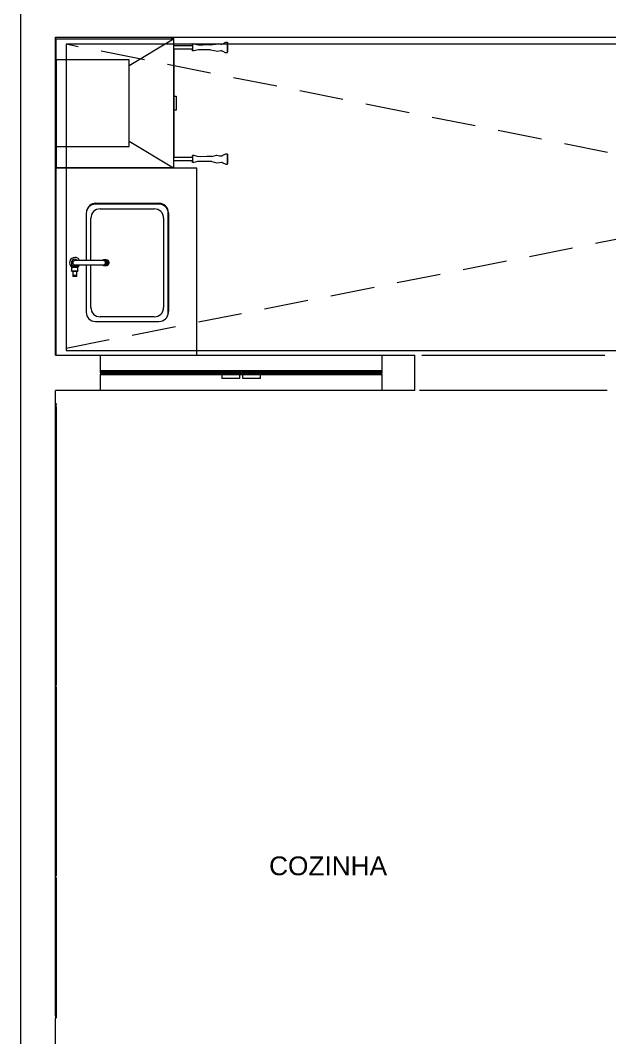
# Model space of a CAD drawing. Header units: millimetres. Extents: x 586.5 to 618.3, y 239.1 to 272.6.
# Drawn here: x 594.597 to 597.108, y 252.003 to 256.337 of the extents above; entities that cross this region are included whole.
import ezdxf

# ---------------------------------------------------------------- set-up
doc = ezdxf.new("R2010")
doc.units = ezdxf.units.MM
doc.header["$LTSCALE"] = 75
doc.linetypes.add('HIDDEN', pattern=[0.375, 0.25, -0.125])
for name, color, linetype, lineweight in [('A Arquitetura LRZ', 252, 'Continuous', 9), ('A Cumbuca LRZ', 254, 'HIDDEN', 9), ('A Esquadrias LRZ', 252, 'Continuous', 9), ('A Mobiliário LRZ', 253, 'Continuous', 9), ('A Projeção LRZ', 253, 'HIDDEN', 9)]:
    doc.layers.add(name, color=color, linetype=linetype, lineweight=lineweight)
doc.styles.add('R80', font='arial.ttf')

msp = doc.modelspace()

# ---------------------------------------------------------------- linework, layer by layer
at = {"layer": 'A Arquitetura LRZ'}
for p, q in [((594.5965, 262.0594), (594.5965, 250.9114)), ((594.7465, 254.9104), (594.7465, 256.2654)), ((594.7465, 256.2654), (601.3475, 256.2654)), ((594.7465, 254.9104), (596.2775, 254.9104)), ((594.9375, 254.8434), (594.9375, 254.9104)), ((596.1375, 254.9104), (596.1375, 254.8434)), ((596.2775, 254.7604), (596.2775, 254.9104)), ((594.9375, 254.8354), (594.9375, 254.8394)), ((596.1375, 254.8394), (596.1375, 254.8354)), ((594.9375, 254.7604), (594.9375, 254.8274)), ((596.1375, 254.8274), (596.1375, 254.7604)), ((594.7465, 252.0956), (594.7465, 254.7604)), ((596.2775, 254.7604), (594.7465, 254.7604)), ((594.7465, 251.0604), (594.7465, 252.0856))]:
    msp.add_line(p, q, dxfattribs=at)
at = {"layer": 'A Esquadrias LRZ'}
for p, q in [((595.3479, 255.7079), (594.7479, 255.7079)), ((594.7479, 255.7079), (594.7479, 254.9104)), ((595.3479, 254.9104), (595.3479, 255.7079)), ((594.9179, 255.5579), (595.1879, 255.5579)), ((595.2279, 255.5179), (595.2279, 255.0979)), ((596.3075, 254.9104), (597.0875, 254.9104)), ((594.9375, 254.8414), (594.9375, 254.8434)), ((596.1375, 254.8434), (594.9375, 254.8434)), ((594.9375, 254.8414), (594.9375, 254.8394)), ((594.9375, 254.8414), (596.1375, 254.8414)), ((594.9375, 254.8394), (594.9525, 254.8394)), ((594.9525, 254.8394), (594.9525, 254.8414)), ((595.2325, 254.8394), (594.9525, 254.8394)), ((595.5325, 254.8394), (595.2325, 254.8394)), ((595.2325, 254.8394), (595.2325, 254.8354)), ((595.4545, 254.8414), (595.4545, 254.8394)), ((595.5305, 254.8414), (595.5305, 254.8404)), ((595.5445, 254.8404), (595.5305, 254.8404)), ((595.5305, 254.8404), (595.5305, 254.8394)), ((595.5305, 254.8394), (595.5325, 254.8394)), ((595.5325, 254.8354), (595.5325, 254.8394)), ((595.5325, 254.8394), (595.5325, 254.8354)), ((595.5425, 254.8354), (595.5425, 254.8394)), ((595.5425, 254.8394), (595.5445, 254.8394)), ((595.8425, 254.8394), (595.5425, 254.8394)), ((595.5425, 254.8394), (595.5425, 254.8354)), ((595.5445, 254.8414), (595.5445, 254.8404)), ((595.5445, 254.8394), (595.5445, 254.8404)), ((595.6205, 254.8394), (595.6205, 254.8414)), ((595.8425, 254.8354), (595.8425, 254.8394)), ((596.1225, 254.8394), (595.8425, 254.8394)), ((596.1225, 254.8414), (596.1225, 254.8394)), ((596.1225, 254.8394), (596.1375, 254.8394)), ((596.1375, 254.8434), (596.1375, 254.8414)), ((596.1375, 254.8394), (596.1375, 254.8414)), ((595.2875, 254.8354), (594.9375, 254.8354)), ((594.9375, 254.8354), (594.9375, 254.8314)), ((594.9375, 254.8314), (595.2875, 254.8314)), ((594.9525, 254.8314), (594.9375, 254.8314)), ((594.9375, 254.8314), (594.9375, 254.8294)), ((594.9375, 254.8274), (594.9375, 254.8294)), ((594.9375, 254.8294), (596.1375, 254.8294)), ((596.1375, 254.8274), (594.9375, 254.8274)), ((594.9525, 254.8294), (594.9525, 254.8314)), ((595.2325, 254.8354), (595.5325, 254.8354)), ((595.2875, 254.8314), (595.2875, 254.8354)), ((595.2875, 254.8314), (595.4545, 254.8314)), ((595.4545, 254.8314), (595.4545, 254.8294)), ((595.4545, 254.8314), (595.4595, 254.8314)), ((595.4545, 254.8274), (595.4545, 254.8114)), ((595.4595, 254.8114), (595.4545, 254.8114)), ((595.4595, 254.8314), (595.468, 254.8314)), ((595.468, 254.8114), (595.4595, 254.8114)), ((595.468, 254.8314), (595.5305, 254.8314)), ((595.5305, 254.8114), (595.468, 254.8114)), ((595.5325, 254.8354), (595.5305, 254.8354)), ((595.5305, 254.8354), (595.5305, 254.8344)), ((595.5305, 254.8344), (595.5445, 254.8344)), ((595.5305, 254.8314), (595.5445, 254.8314)), ((595.5305, 254.8314), (595.5305, 254.8294)), ((595.5305, 254.8274), (595.5305, 254.8114)), ((595.5445, 254.8354), (595.5425, 254.8354)), ((595.5425, 254.8354), (595.8425, 254.8354)), ((595.5445, 254.8344), (595.5445, 254.8354)), ((595.5445, 254.8314), (595.6071, 254.8314)), ((595.5445, 254.8294), (595.5445, 254.8314)), ((595.5445, 254.8114), (595.5445, 254.8274)), ((595.6071, 254.8114), (595.5445, 254.8114)), ((595.6071, 254.8314), (595.6156, 254.8314)), ((595.6156, 254.8114), (595.6071, 254.8114)), ((595.6156, 254.8314), (595.6205, 254.8314)), ((595.6205, 254.8114), (595.6156, 254.8114)), ((595.6205, 254.8314), (595.7875, 254.8314)), ((595.6205, 254.8294), (595.6205, 254.8314)), ((595.6205, 254.8114), (595.6205, 254.8274)), ((596.1375, 254.8354), (595.7875, 254.8354)), ((595.7875, 254.8354), (595.7875, 254.8314)), ((595.7875, 254.8314), (596.1375, 254.8314)), ((596.1375, 254.8314), (596.1225, 254.8314)), ((596.1225, 254.8314), (596.1225, 254.8294)), ((596.1375, 254.8314), (596.1375, 254.8354)), ((596.1375, 254.8294), (596.1375, 254.8314)), ((596.1375, 254.8294), (596.1375, 254.8274)), ((597.0975, 254.7604), (596.2975, 254.7604))]:
    msp.add_line(p, q, dxfattribs=at)
for centre, start, end in [((594.9179, 255.5179), 90, 168.389), ((595.1879, 255.5179), 0, 90), ((595.1879, 255.0979), 342.9117, 0)]:
    msp.add_arc(centre, 0.04, start, end, dxfattribs=at)
at = {"layer": 'A Mobiliário LRZ'}
for p, q in [((594.7497, 256.1692), (594.7497, 256.2592)), ((594.7497, 256.2592), (595.2497, 256.2592)), ((595.0597, 256.1452), (595.2497, 256.2592)), ((595.2505, 256.26), (595.2397, 256.26)), ((595.2397, 256.26), (595.2397, 256.2592)), ((595.2497, 256.2592), (595.2497, 255.7092)), ((595.2505, 256.2192), (595.2505, 256.26)), ((595.3297, 256.2284), (595.2505, 256.2284)), ((595.3298, 256.2353), (595.3297, 256.2349)), ((595.3297, 256.2311), (595.3297, 256.2349)), ((595.3297, 256.2349), (595.3297, 256.2311)), ((595.3297, 256.2284), (595.3297, 256.2311)), ((595.3297, 256.2311), (595.3297, 256.2219)), ((595.3299, 256.2357), (595.3298, 256.2353)), ((595.33, 256.2359), (595.3299, 256.2357)), ((595.3302, 256.2361), (595.33, 256.2359)), ((595.3304, 256.2363), (595.3302, 256.2361)), ((595.3308, 256.2365), (595.3304, 256.2363)), ((595.3313, 256.2367), (595.3308, 256.2365)), ((595.3321, 256.2368), (595.3313, 256.2367)), ((595.3324, 256.2368), (595.3321, 256.2368)), ((595.3355, 256.2365), (595.3324, 256.2368)), ((595.3555, 256.2323), (595.3355, 256.2365)), ((595.3744, 256.2323), (595.3555, 256.2323)), ((595.4062, 256.2328), (595.3744, 256.2323)), ((595.4062, 256.2328), (595.4378, 256.2373)), ((595.4378, 256.2373), (595.4504, 256.2353)), ((595.4504, 256.2353), (595.4534, 256.2354)), ((595.4534, 256.2354), (595.4554, 256.2359)), ((595.4554, 256.2359), (595.4593, 256.2379)), ((595.4593, 256.2379), (595.4693, 256.2429)), ((595.4693, 256.2429), (595.4726, 256.2438)), ((595.4726, 256.2438), (595.4755, 256.2441)), ((595.4755, 256.2441), (595.4776, 256.2438)), ((595.4776, 256.2438), (595.4782, 256.2435)), ((595.4782, 256.2435), (595.4787, 256.2432)), ((595.4787, 256.2432), (595.4791, 256.2429)), ((595.4791, 256.2429), (595.4793, 256.2425)), ((595.4793, 256.2425), (595.4795, 256.2422)), ((595.4795, 256.2422), (595.4797, 256.2415)), ((595.4797, 256.2415), (595.4797, 256.2409)), ((595.4797, 256.2354), (595.4797, 256.2409)), ((595.4797, 256.2409), (595.4797, 256.2354)), ((595.4797, 256.2219), (595.4797, 256.2354)), ((595.4797, 256.2354), (595.4797, 256.2219)), ((595.2497, 256.2192), (595.2505, 256.2192)), ((595.2497, 256.2154), (595.3297, 256.2154)), ((595.2505, 256.215), (595.2505, 255.753)), ((595.3297, 256.2219), (595.3297, 256.2127)), ((595.3297, 256.2127), (595.3297, 256.215)), ((595.3297, 256.2127), (595.3297, 256.2089)), ((595.3297, 256.2089), (595.3297, 256.2127)), ((595.3298, 256.2086), (595.3297, 256.2089)), ((595.3299, 256.2082), (595.3298, 256.2086)), ((595.33, 256.208), (595.3299, 256.2082)), ((595.3302, 256.2078), (595.33, 256.208)), ((595.3304, 256.2075), (595.3302, 256.2078)), ((595.3308, 256.2073), (595.3304, 256.2075)), ((595.3313, 256.2072), (595.3308, 256.2073)), ((595.3321, 256.2071), (595.3313, 256.2072)), ((595.3324, 256.2071), (595.3321, 256.2071)), ((595.3355, 256.2074), (595.3324, 256.2071)), ((595.3555, 256.2116), (595.3355, 256.2074)), ((595.3744, 256.2115), (595.3555, 256.2116)), ((595.4062, 256.2111), (595.3744, 256.2115)), ((595.4062, 256.2111), (595.4378, 256.2066)), ((595.4378, 256.2066), (595.4504, 256.2085)), ((595.4504, 256.2085), (595.4534, 256.2084)), ((595.4534, 256.2084), (595.4554, 256.2079)), ((595.4554, 256.2079), (595.4593, 256.2059)), ((595.4593, 256.2059), (595.4693, 256.2009)), ((595.4693, 256.2009), (595.4726, 256.2001)), ((595.4726, 256.2001), (595.4755, 256.1998)), ((595.4755, 256.1998), (595.4776, 256.2001)), ((595.4776, 256.2001), (595.4782, 256.2003)), ((595.4782, 256.2003), (595.4787, 256.2006)), ((595.4787, 256.2006), (595.4791, 256.201)), ((595.4791, 256.201), (595.4793, 256.2013)), ((595.4793, 256.2013), (595.4795, 256.2017)), ((595.4795, 256.2017), (595.4797, 256.2023)), ((595.4797, 256.2219), (595.4797, 256.2085)), ((595.4797, 256.2085), (595.4797, 256.2219)), ((595.4797, 256.2085), (595.4797, 256.2029)), ((595.4797, 256.2029), (595.4797, 256.2085)), ((595.4797, 256.2023), (595.4797, 256.2029)), ((595.0597, 256.1692), (594.7497, 256.1692)), ((594.7497, 256.1692), (594.7497, 255.7992)), ((595.0597, 255.7992), (595.0597, 256.1692)), ((595.2505, 256.0142), (595.2605, 256.0142)), ((595.2605, 256.0142), (595.2605, 255.9542)), ((595.2605, 255.9542), (595.2505, 255.9542)), ((594.7497, 255.7992), (595.0597, 255.7992)), ((594.7497, 255.7992), (594.7497, 255.7092)), ((595.0597, 255.8232), (595.2497, 255.7092)), ((595.3297, 255.753), (595.2497, 255.753)), ((595.2505, 255.7492), (595.2497, 255.7492)), ((595.2505, 255.7084), (595.2505, 255.7492)), ((595.3298, 255.7602), (595.3297, 255.7598)), ((595.3297, 255.7598), (595.3297, 255.7595)), ((595.3297, 255.7557), (595.3297, 255.7595)), ((595.3297, 255.7595), (595.3297, 255.7557)), ((595.3297, 255.753), (595.3297, 255.7557)), ((595.3297, 255.7557), (595.3297, 255.7465)), ((595.3299, 255.7604), (595.3298, 255.7602)), ((595.3301, 255.7606), (595.3299, 255.7604)), ((595.3303, 255.7608), (595.3301, 255.7606)), ((595.3306, 255.761), (595.3303, 255.7608)), ((595.3311, 255.7612), (595.3306, 255.761)), ((595.3317, 255.7613), (595.3311, 255.7612)), ((595.3326, 255.7614), (595.3317, 255.7613)), ((595.3358, 255.761), (595.3326, 255.7614)), ((595.3409, 255.7599), (595.3358, 255.761)), ((595.3512, 255.7575), (595.3409, 255.7599)), ((595.3623, 255.7565), (595.3512, 255.7575)), ((595.3916, 255.7571), (595.3623, 255.7565)), ((595.4122, 255.7578), (595.3916, 255.7571)), ((595.4122, 255.7578), (595.4324, 255.7625)), ((595.4324, 255.7625), (595.4445, 255.7607)), ((595.4445, 255.7607), (595.4533, 255.76)), ((595.4533, 255.76), (595.4553, 255.7605)), ((595.4553, 255.7605), (595.4593, 255.7625)), ((595.4593, 255.7625), (595.4692, 255.7675)), ((595.4692, 255.7675), (595.4725, 255.7684)), ((595.4725, 255.7684), (595.4743, 255.7686)), ((595.4743, 255.7686), (595.4767, 255.7686)), ((595.4767, 255.7686), (595.4776, 255.7684)), ((595.4776, 255.7684), (595.4782, 255.7681)), ((595.4782, 255.7681), (595.4787, 255.7678)), ((595.4787, 255.7678), (595.4791, 255.7675)), ((595.4791, 255.7675), (595.4793, 255.7671)), ((595.4793, 255.7671), (595.4795, 255.7668)), ((595.4795, 255.7668), (595.4797, 255.7661)), ((595.4797, 255.7661), (595.4797, 255.7655)), ((595.4797, 255.76), (595.4797, 255.7655)), ((595.4797, 255.7655), (595.4797, 255.76)), ((595.4797, 255.7465), (595.4797, 255.76)), ((595.4797, 255.76), (595.4797, 255.7465)), ((595.2497, 255.7092), (594.7497, 255.7092)), ((595.2397, 255.7092), (595.2397, 255.7084)), ((595.2397, 255.7084), (595.2505, 255.7084)), ((595.2505, 255.74), (595.3297, 255.74)), ((595.3297, 255.7465), (595.3297, 255.7373)), ((595.3297, 255.7373), (595.3297, 255.74)), ((595.3297, 255.7373), (595.3297, 255.7335)), ((595.3297, 255.7335), (595.3297, 255.7373)), ((595.3297, 255.7333), (595.3297, 255.7335)), ((595.3298, 255.7329), (595.3297, 255.7333)), ((595.3299, 255.7327), (595.3298, 255.7329)), ((595.3301, 255.7324), (595.3299, 255.7327)), ((595.3303, 255.7322), (595.3301, 255.7324)), ((595.3306, 255.732), (595.3303, 255.7322)), ((595.3311, 255.7319), (595.3306, 255.732)), ((595.3317, 255.7317), (595.3311, 255.7319)), ((595.3326, 255.7317), (595.3317, 255.7317)), ((595.3358, 255.732), (595.3326, 255.7317)), ((595.3409, 255.7332), (595.3358, 255.732)), ((595.3512, 255.7356), (595.3409, 255.7332)), ((595.3623, 255.7365), (595.3512, 255.7356)), ((595.3916, 255.736), (595.3623, 255.7365)), ((595.4122, 255.7353), (595.3916, 255.736)), ((595.4122, 255.7353), (595.4324, 255.7306)), ((595.4324, 255.7306), (595.4445, 255.7323)), ((595.4445, 255.7323), (595.4533, 255.733)), ((595.4533, 255.733), (595.4553, 255.7325)), ((595.4553, 255.7325), (595.4593, 255.7306)), ((595.4593, 255.7306), (595.4692, 255.7255)), ((595.4692, 255.7255), (595.4725, 255.7247)), ((595.4725, 255.7247), (595.4743, 255.7244)), ((595.4743, 255.7244), (595.4767, 255.7245)), ((595.4767, 255.7245), (595.4776, 255.7247)), ((595.4776, 255.7247), (595.4782, 255.7249)), ((595.4782, 255.7249), (595.4787, 255.7252)), ((595.4787, 255.7252), (595.4791, 255.7256)), ((595.4791, 255.7256), (595.4793, 255.7259)), ((595.4793, 255.7259), (595.4795, 255.7263)), ((595.4795, 255.7263), (595.4797, 255.7269)), ((595.4797, 255.7465), (595.4797, 255.7331)), ((595.4797, 255.7331), (595.4797, 255.7465)), ((595.4797, 255.7331), (595.4797, 255.7275)), ((595.4797, 255.7275), (595.4797, 255.7331)), ((595.4797, 255.7269), (595.4797, 255.7275)), ((595.187, 255.5542), (594.917, 255.5542)), ((594.937, 255.5342), (595.167, 255.5342)), ((594.877, 255.5142), (594.877, 255.3135)), ((594.897, 255.3134), (594.897, 255.4942)), ((595.207, 255.4942), (595.207, 255.1142)), ((595.227, 255.0942), (595.227, 255.5142)), ((594.9543, 255.3166), (594.9521, 255.3166)), ((594.9544, 255.3166), (594.9543, 255.3166)), ((594.9549, 255.3166), (594.9544, 255.3166)), ((594.9556, 255.3158), (594.9547, 255.3157)), ((594.9553, 255.3166), (594.9549, 255.3166)), ((594.9558, 255.3165), (594.9553, 255.3166)), ((594.9562, 255.3164), (594.9558, 255.3165)), ((594.9567, 255.3164), (594.9562, 255.3164)), ((594.9584, 255.3166), (594.9566, 255.3166)), ((594.9571, 255.3162), (594.9567, 255.3164)), ((594.9576, 255.3161), (594.9571, 255.3162)), ((594.958, 255.316), (594.9576, 255.3161)), ((594.9584, 255.3158), (594.958, 255.316)), ((594.9588, 255.3156), (594.9584, 255.3158)), ((594.963, 255.3164), (594.9587, 255.3164)), ((594.9593, 255.3154), (594.9588, 255.3156)), ((594.9597, 255.3152), (594.9593, 255.3154)), ((594.9601, 255.315), (594.9597, 255.3152)), ((594.9604, 255.3147), (594.9601, 255.315)), ((594.9608, 255.3144), (594.9604, 255.3147)), ((594.9612, 255.3142), (594.9608, 255.3144)), ((594.9615, 255.3139), (594.9612, 255.3142)), ((594.9631, 255.3164), (594.963, 255.3164)), ((594.9636, 255.3163), (594.9631, 255.3164)), ((594.9641, 255.3163), (594.9636, 255.3163)), ((594.9646, 255.3162), (594.9641, 255.3163)), ((594.9651, 255.3162), (594.9646, 255.3162)), ((594.9656, 255.3161), (594.9651, 255.3162)), ((594.9661, 255.3159), (594.9656, 255.3161)), ((594.9666, 255.3158), (594.9661, 255.3159)), ((594.967, 255.3156), (594.9666, 255.3158)), ((594.9675, 255.3155), (594.967, 255.3156)), ((594.9679, 255.3153), (594.9675, 255.3155)), ((594.9684, 255.3151), (594.9679, 255.3153)), ((594.9688, 255.3148), (594.9684, 255.3151)), ((594.9692, 255.3146), (594.9688, 255.3148)), ((594.9696, 255.3143), (594.9692, 255.3146)), ((594.97, 255.314), (594.9696, 255.3143)), ((594.9704, 255.3137), (594.97, 255.314)), ((594.815, 255.3022), (594.815, 255.2857)), ((594.8285, 255.2857), (594.815, 255.2857)), ((594.815, 255.2849), (594.815, 255.2698)), ((594.8285, 255.2849), (594.815, 255.2849)), ((594.817, 255.2857), (594.817, 255.2849)), ((594.8286, 255.3136), (594.8285, 255.3136)), ((594.8285, 255.3136), (594.8285, 255.3136)), ((594.8285, 255.2956), (594.8285, 255.2956)), ((594.8285, 255.2956), (594.8287, 255.2956)), ((594.842, 255.2857), (594.8285, 255.2857)), ((594.842, 255.2849), (594.8285, 255.2849)), ((594.8288, 255.3136), (594.8286, 255.3136)), ((594.8287, 255.2956), (594.829, 255.2956)), ((594.8291, 255.3136), (594.8288, 255.3136)), ((594.829, 255.2956), (594.8293, 255.2956)), ((594.8296, 255.3136), (594.8291, 255.3136)), ((594.8293, 255.2956), (594.8298, 255.2956)), ((594.8301, 255.3136), (594.8296, 255.3136)), ((594.8298, 255.2956), (594.8304, 255.2956)), ((594.8308, 255.3136), (594.8301, 255.3136)), ((594.8304, 255.2956), (594.8311, 255.2956)), ((594.8316, 255.3136), (594.8308, 255.3136)), ((594.8311, 255.2956), (594.832, 255.2956)), ((594.8324, 255.3136), (594.8316, 255.3136)), ((594.832, 255.2956), (594.8329, 255.2956)), ((594.8334, 255.3136), (594.8324, 255.3136)), ((594.8329, 255.2956), (594.8339, 255.2956)), ((594.8345, 255.3136), (594.8334, 255.3136)), ((594.8339, 255.2956), (594.835, 255.2956)), ((594.8357, 255.3136), (594.8345, 255.3136)), ((594.835, 255.2956), (594.8357, 255.2956)), ((594.8361, 255.3136), (594.8357, 255.3136)), ((594.8357, 255.2956), (594.8369, 255.2956)), ((594.8373, 255.3136), (594.8361, 255.3136)), ((594.8369, 255.2956), (594.8382, 255.2956)), ((594.8387, 255.3136), (594.8373, 255.3136)), ((594.8382, 255.2956), (594.8396, 255.2956)), ((594.8401, 255.3136), (594.8387, 255.3136)), ((594.8396, 255.2956), (594.8411, 255.2956)), ((594.84, 255.2849), (594.84, 255.2857)), ((594.8416, 255.3136), (594.8401, 255.3136)), ((594.8411, 255.2956), (594.8427, 255.2956)), ((594.8432, 255.3136), (594.8416, 255.3136)), ((594.842, 255.2857), (594.842, 255.2959)), ((594.842, 255.2698), (594.842, 255.2849)), ((594.8427, 255.2956), (594.8443, 255.2956)), ((594.8449, 255.3136), (594.8432, 255.3136)), ((594.8443, 255.2956), (594.8461, 255.2956)), ((594.8467, 255.3136), (594.8449, 255.3136)), ((594.8461, 255.2956), (594.8479, 255.2956)), ((594.8485, 255.3136), (594.8467, 255.3136)), ((594.8479, 255.2956), (594.8498, 255.2956)), ((594.8505, 255.3136), (594.8485, 255.3136)), ((594.8498, 255.2956), (594.8518, 255.2956)), ((594.8524, 255.3136), (594.8505, 255.3136)), ((594.8518, 255.2956), (594.8538, 255.2956)), ((594.8545, 255.3136), (594.8524, 255.3136)), ((594.8538, 255.2956), (594.8559, 255.2956)), ((594.8566, 255.3136), (594.8545, 255.3136)), ((594.8559, 255.2956), (594.8566, 255.2956)), ((594.8571, 255.3136), (594.8566, 255.3136)), ((594.8566, 255.2956), (594.8586, 255.2956)), ((594.8591, 255.3136), (594.8571, 255.3136)), ((594.8586, 255.2956), (594.8606, 255.2956)), ((594.8611, 255.3136), (594.8591, 255.3136)), ((594.8606, 255.2956), (594.8626, 255.2956)), ((594.8632, 255.3136), (594.8611, 255.3136)), ((594.8626, 255.2956), (594.8647, 255.2956)), ((594.8653, 255.3136), (594.8632, 255.3136)), ((594.8647, 255.2956), (594.8669, 255.2956)), ((594.8674, 255.3136), (594.8653, 255.3136)), ((594.8669, 255.2956), (594.869, 255.2956)), ((594.8696, 255.3136), (594.8674, 255.3136)), ((594.869, 255.2956), (594.8712, 255.2956)), ((594.8718, 255.3136), (594.8696, 255.3136)), ((594.8712, 255.2956), (594.8735, 255.2956)), ((594.874, 255.3136), (594.8718, 255.3136)), ((594.8735, 255.2956), (594.8757, 255.2956)), ((594.8763, 255.3136), (594.874, 255.3136)), ((594.8757, 255.2956), (594.878, 255.2956)), ((594.8786, 255.3136), (594.8763, 255.3136)), ((594.877, 255.2956), (594.877, 255.0942)), ((594.878, 255.2956), (594.8803, 255.2956)), ((594.8809, 255.3136), (594.8786, 255.3136)), ((594.8803, 255.2956), (594.8827, 255.2956)), ((594.8832, 255.3136), (594.8809, 255.3136)), ((594.8827, 255.2956), (594.885, 255.2956)), ((594.8856, 255.3136), (594.8832, 255.3136)), ((594.885, 255.2956), (594.8873, 255.2956)), ((594.8879, 255.3136), (594.8856, 255.3136)), ((594.8873, 255.2956), (594.8897, 255.2956)), ((594.8903, 255.3136), (594.8879, 255.3136)), ((594.8897, 255.2956), (594.892, 255.2956)), ((594.8926, 255.3136), (594.8903, 255.3136)), ((594.892, 255.2956), (594.8944, 255.2956)), ((594.895, 255.3136), (594.8926, 255.3136)), ((594.8944, 255.2956), (594.8967, 255.2956)), ((594.8973, 255.3136), (594.895, 255.3136)), ((594.8967, 255.2956), (594.8991, 255.2956)), ((594.897, 255.1142), (594.897, 255.2957)), ((594.8997, 255.3136), (594.8973, 255.3136)), ((594.8991, 255.2956), (594.9014, 255.2956)), ((594.902, 255.3136), (594.8997, 255.3136)), ((594.9014, 255.2956), (594.9037, 255.2956)), ((594.9043, 255.3136), (594.902, 255.3136)), ((594.9037, 255.2956), (594.906, 255.2956)), ((594.9066, 255.3136), (594.9043, 255.3136)), ((594.906, 255.2956), (594.9082, 255.2956)), ((594.9088, 255.3136), (594.9066, 255.3136)), ((594.9082, 255.2956), (594.9105, 255.2956)), ((594.911, 255.3136), (594.9088, 255.3136)), ((594.9105, 255.2956), (594.9127, 255.2956)), ((594.9132, 255.3136), (594.911, 255.3136)), ((594.9127, 255.2956), (594.9148, 255.2956)), ((594.9154, 255.3136), (594.9132, 255.3136)), ((594.9148, 255.2956), (594.917, 255.2956)), ((594.9175, 255.3136), (594.9154, 255.3136)), ((594.917, 255.2956), (594.9191, 255.2956)), ((594.9196, 255.3136), (594.9175, 255.3136)), ((594.9191, 255.2956), (594.9211, 255.2956)), ((594.9216, 255.3136), (594.9196, 255.3136)), ((594.9211, 255.2956), (594.9216, 255.2956)), ((594.9231, 255.3136), (594.9216, 255.3136)), ((594.9216, 255.2956), (594.924, 255.2956)), ((594.9254, 255.3136), (594.9231, 255.3136)), ((594.924, 255.2956), (594.9263, 255.2956)), ((594.9277, 255.3136), (594.9254, 255.3136)), ((594.9263, 255.2956), (594.9286, 255.2956)), ((594.9299, 255.3136), (594.9277, 255.3136)), ((594.9286, 255.2956), (594.9308, 255.2956)), ((594.9321, 255.3136), (594.9299, 255.3136)), ((594.9308, 255.2956), (594.9329, 255.2956)), ((594.9342, 255.3136), (594.9321, 255.3136)), ((594.9329, 255.2956), (594.935, 255.2956)), ((594.9362, 255.3136), (594.9342, 255.3136)), ((594.935, 255.2956), (594.9369, 255.2956)), ((594.9381, 255.3136), (594.9362, 255.3136)), ((594.9369, 255.2956), (594.9388, 255.2956)), ((594.9399, 255.3136), (594.9381, 255.3136)), ((594.9388, 255.2956), (594.9406, 255.2956)), ((594.9416, 255.3136), (594.9399, 255.3136)), ((594.9406, 255.2956), (594.9423, 255.2956)), ((594.9433, 255.3136), (594.9416, 255.3136)), ((594.9423, 255.2956), (594.9439, 255.2956)), ((594.9448, 255.3136), (594.9433, 255.3136)), ((594.9439, 255.2956), (594.9454, 255.2956)), ((594.9463, 255.3136), (594.9448, 255.3136)), ((594.9454, 255.2956), (594.9468, 255.2956)), ((594.9476, 255.3136), (594.9463, 255.3136)), ((594.9468, 255.2956), (594.9481, 255.2956)), ((594.9489, 255.3136), (594.9476, 255.3136)), ((594.9481, 255.2956), (594.9494, 255.2956)), ((594.95, 255.3136), (594.9489, 255.3136)), ((594.9494, 255.2956), (594.9505, 255.2956)), ((594.9511, 255.3136), (594.95, 255.3136)), ((594.9505, 255.2956), (594.9511, 255.2956)), ((594.9521, 255.2926), (594.9543, 255.2926)), ((594.9543, 255.2926), (594.9548, 255.2926)), ((594.9547, 255.2936), (594.9556, 255.2935)), ((594.9548, 255.2926), (594.9552, 255.2927)), ((594.9552, 255.2927), (594.9557, 255.2927)), ((594.9557, 255.2927), (594.9561, 255.2928)), ((594.9561, 255.2928), (594.9566, 255.2929)), ((594.9566, 255.2929), (594.957, 255.293)), ((594.9566, 255.2926), (594.9584, 255.2926)), ((594.957, 255.293), (594.9574, 255.2931)), ((594.9574, 255.2931), (594.9579, 255.2932)), ((594.9579, 255.2932), (594.9583, 255.2934)), ((594.9583, 255.2934), (594.9587, 255.2936)), ((594.9587, 255.2936), (594.9591, 255.2938)), ((594.9587, 255.2929), (594.963, 255.2929)), ((594.9591, 255.2938), (594.9595, 255.294)), ((594.9595, 255.294), (594.9599, 255.2942)), ((594.9599, 255.2942), (594.9603, 255.2945)), ((594.9603, 255.2945), (594.9607, 255.2947)), ((594.9607, 255.2947), (594.9611, 255.295)), ((594.9611, 255.295), (594.9614, 255.2953)), ((594.9614, 255.2953), (594.9618, 255.2956)), ((594.9619, 255.3135), (594.9615, 255.3139)), ((594.9618, 255.2956), (594.9621, 255.2959)), ((594.9622, 255.3132), (594.9619, 255.3135)), ((594.9621, 255.2959), (594.9624, 255.2963)), ((594.9625, 255.3129), (594.9622, 255.3132)), ((594.9624, 255.2963), (594.9628, 255.2966)), ((594.9628, 255.3125), (594.9625, 255.3129)), ((594.9631, 255.3121), (594.9628, 255.3125)), ((594.9628, 255.2966), (594.963, 255.297)), ((594.963, 255.297), (594.9633, 255.2974)), ((594.963, 255.2929), (594.9635, 255.2929)), ((594.9634, 255.3118), (594.9631, 255.3121)), ((594.9633, 255.2974), (594.9636, 255.2978)), ((594.9637, 255.3114), (594.9634, 255.3118)), ((594.9635, 255.2929), (594.964, 255.2929)), ((594.9636, 255.2978), (594.9638, 255.2982)), ((594.9639, 255.311), (594.9637, 255.3114)), ((594.9638, 255.2982), (594.9641, 255.2986)), ((594.9641, 255.3106), (594.9639, 255.311)), ((594.964, 255.2929), (594.9645, 255.293)), ((594.9644, 255.3101), (594.9641, 255.3106)), ((594.9641, 255.2986), (594.9643, 255.299)), ((594.9643, 255.299), (594.9645, 255.2994)), ((594.9646, 255.3097), (594.9644, 255.3101)), ((594.9645, 255.2994), (594.9647, 255.2999)), ((594.9645, 255.293), (594.965, 255.2931)), ((594.9647, 255.3093), (594.9646, 255.3097)), ((594.9649, 255.3088), (594.9647, 255.3093)), ((594.9647, 255.2999), (594.9649, 255.3003)), ((594.9651, 255.3084), (594.9649, 255.3088)), ((594.9649, 255.3003), (594.965, 255.3007)), ((594.965, 255.3007), (594.9652, 255.3012)), ((594.965, 255.2931), (594.9655, 255.2932)), ((594.9652, 255.3079), (594.9651, 255.3084)), ((594.9653, 255.3075), (594.9652, 255.3079)), ((594.9652, 255.3012), (594.9653, 255.3017)), ((594.9654, 255.307), (594.9653, 255.3075)), ((594.9653, 255.3017), (594.9654, 255.3021)), ((594.9655, 255.3065), (594.9654, 255.307)), ((594.9654, 255.3021), (594.9655, 255.3026)), ((594.9655, 255.3061), (594.9655, 255.3065)), ((594.9656, 255.3056), (594.9655, 255.3061)), ((594.9655, 255.3031), (594.9656, 255.3035)), ((594.9655, 255.3026), (594.9655, 255.3031)), ((594.9655, 255.2932), (594.966, 255.2933)), ((594.9656, 255.3051), (594.9656, 255.3056)), ((594.9656, 255.3046), (594.9656, 255.3051)), ((594.9656, 255.3045), (594.9656, 255.3046)), ((594.9656, 255.304), (594.9656, 255.3045)), ((594.9656, 255.3035), (594.9656, 255.304)), ((594.966, 255.2933), (594.9664, 255.2934)), ((594.9664, 255.2934), (594.9669, 255.2936)), ((594.9669, 255.2936), (594.9674, 255.2937)), ((594.9674, 255.2937), (594.9678, 255.2939)), ((594.9678, 255.2939), (594.9683, 255.2941)), ((594.9683, 255.2941), (594.9687, 255.2944)), ((594.9687, 255.2944), (594.9691, 255.2946)), ((594.9691, 255.2946), (594.9695, 255.2949)), ((594.9695, 255.2949), (594.9699, 255.2951)), ((594.9699, 255.2951), (594.9703, 255.2954)), ((594.9703, 255.2954), (594.9707, 255.2957)), ((594.9707, 255.3134), (594.9704, 255.3137)), ((594.9711, 255.3131), (594.9707, 255.3134)), ((594.9707, 255.2957), (594.971, 255.296)), ((594.971, 255.296), (594.9713, 255.2964)), ((594.9714, 255.3128), (594.9711, 255.3131)), ((594.9713, 255.2964), (594.9717, 255.2967)), ((594.9717, 255.3124), (594.9714, 255.3128)), ((594.9721, 255.3121), (594.9717, 255.3124)), ((594.9717, 255.2967), (594.972, 255.2971)), ((594.972, 255.2971), (594.9723, 255.2974)), ((594.9723, 255.3117), (594.9721, 255.3121)), ((594.9726, 255.3113), (594.9723, 255.3117)), ((594.9723, 255.2974), (594.9725, 255.2978)), ((594.9725, 255.2978), (594.9728, 255.2982)), ((594.9729, 255.311), (594.9726, 255.3113)), ((594.9728, 255.2982), (594.973, 255.2986)), ((594.9731, 255.3106), (594.9729, 255.311)), ((594.973, 255.2986), (594.9733, 255.299)), ((594.9733, 255.3102), (594.9731, 255.3106)), ((594.9735, 255.3098), (594.9733, 255.3102)), ((594.9733, 255.299), (594.9735, 255.2994)), ((594.9737, 255.3094), (594.9735, 255.3098)), ((594.9735, 255.2994), (594.9737, 255.2998)), ((594.9739, 255.309), (594.9737, 255.3094)), ((594.9737, 255.2998), (594.9739, 255.3002)), ((594.9741, 255.3085), (594.9739, 255.309)), ((594.9739, 255.3002), (594.974, 255.3006)), ((594.974, 255.3006), (594.9742, 255.301)), ((594.9742, 255.3081), (594.9741, 255.3085)), ((594.9743, 255.3077), (594.9742, 255.3081)), ((594.9742, 255.301), (594.9743, 255.3014)), ((594.9744, 255.3073), (594.9743, 255.3077)), ((594.9743, 255.3014), (594.9744, 255.3019)), ((594.9745, 255.3068), (594.9744, 255.3073)), ((594.9744, 255.3019), (594.9745, 255.3023)), ((594.9746, 255.3064), (594.9745, 255.3068)), ((594.9745, 255.3023), (594.9746, 255.3027)), ((594.9747, 255.3059), (594.9746, 255.3064)), ((594.9746, 255.3032), (594.9747, 255.3036)), ((594.9746, 255.3027), (594.9746, 255.3032)), ((594.9747, 255.3055), (594.9747, 255.3059)), ((594.9747, 255.3051), (594.9747, 255.3055)), ((594.9747, 255.3046), (594.9747, 255.3051)), ((594.9747, 255.3045), (594.9747, 255.3046)), ((594.9747, 255.3041), (594.9747, 255.3045)), ((594.9747, 255.3036), (594.9747, 255.3041)), ((594.815, 255.2697), (594.815, 255.2698)), ((594.815, 255.2698), (594.815, 255.2698)), ((594.815, 255.2696), (594.815, 255.2697)), ((594.815, 255.2697), (594.815, 255.2697)), ((594.815, 255.2697), (594.815, 255.2697)), ((594.815, 255.2695), (594.815, 255.2696)), ((594.815, 255.2696), (594.815, 255.2696)), ((594.815, 255.2694), (594.815, 255.2695)), ((594.815, 255.2695), (594.815, 255.2695)), ((594.815, 255.2695), (594.815, 255.2695)), ((594.8151, 255.2694), (594.815, 255.2694)), ((594.815, 255.2694), (594.815, 255.2694)), ((594.8151, 255.2693), (594.8151, 255.2694)), ((594.8151, 255.2692), (594.8151, 255.2693)), ((594.8151, 255.2693), (594.8151, 255.2693)), ((594.8152, 255.2692), (594.8151, 255.2692)), ((594.8151, 255.2692), (594.8151, 255.2692)), ((594.8152, 255.2691), (594.8152, 255.2692)), ((594.8152, 255.2692), (594.8152, 255.2692)), ((594.8153, 255.2691), (594.8152, 255.2691)), ((594.8152, 255.2691), (594.8152, 255.2691)), ((594.8153, 255.269), (594.8153, 255.2691)), ((594.8154, 255.269), (594.8153, 255.269)), ((594.8153, 255.269), (594.8153, 255.269)), ((594.8154, 255.2689), (594.8154, 255.269)), ((594.8154, 255.269), (594.8154, 255.269)), ((594.8155, 255.2689), (594.8154, 255.2689)), ((594.8156, 255.2689), (594.8155, 255.2689)), ((594.8155, 255.2689), (594.8155, 255.2689)), ((594.8155, 255.2689), (594.8155, 255.2689)), ((594.8156, 255.2688), (594.8156, 255.2689)), ((594.8156, 255.2689), (594.8156, 255.2689)), ((594.8157, 255.2688), (594.8156, 255.2688)), ((594.8158, 255.2688), (594.8157, 255.2688)), ((594.8157, 255.2688), (594.8157, 255.2688)), ((594.8159, 255.2688), (594.8158, 255.2688)), ((594.8158, 255.2688), (594.8158, 255.2688)), ((594.8158, 255.2688), (594.8158, 255.2688)), ((594.816, 255.2688), (594.8159, 255.2688)), ((594.8159, 255.2688), (594.8159, 255.2688)), ((594.8161, 255.2688), (594.816, 255.2688)), ((594.816, 255.2688), (594.816, 255.2688)), ((594.816, 255.2688), (594.816, 255.2688)), ((594.816, 255.2688), (594.816, 255.2688)), ((594.816, 255.2688), (594.816, 255.2688)), ((594.816, 255.2688), (594.816, 255.2688)), ((594.816, 255.2688), (594.8161, 255.2688)), ((594.8162, 255.2688), (594.8161, 255.2688)), ((594.8161, 255.2688), (594.8161, 255.2688)), ((594.8161, 255.2688), (594.8162, 255.2688)), ((594.8163, 255.2688), (594.8162, 255.2688)), ((594.8162, 255.2688), (594.8163, 255.2688)), ((594.8165, 255.2688), (594.8163, 255.2688)), ((594.8163, 255.2688), (594.8164, 255.2688)), ((594.8164, 255.2688), (594.8166, 255.2688)), ((594.8166, 255.2688), (594.8165, 255.2688)), ((594.8168, 255.2688), (594.8166, 255.2688)), ((594.8166, 255.2688), (594.8168, 255.2688)), ((594.817, 255.2688), (594.8168, 255.2688)), ((594.8168, 255.2688), (594.8169, 255.2688)), ((594.8169, 255.2688), (594.8171, 255.2688)), ((594.8172, 255.2688), (594.817, 255.2688)), ((594.8171, 255.2688), (594.8174, 255.2688)), ((594.8174, 255.2688), (594.8172, 255.2688)), ((594.8177, 255.2688), (594.8174, 255.2688)), ((594.8174, 255.2688), (594.8176, 255.2688)), ((594.8176, 255.2688), (594.8179, 255.2688)), ((594.8179, 255.2688), (594.8177, 255.2688)), ((594.8182, 255.2688), (594.8179, 255.2688)), ((594.8179, 255.2688), (594.8181, 255.2688)), ((594.8181, 255.2688), (594.8184, 255.2688)), ((594.8185, 255.2688), (594.8182, 255.2688)), ((594.8184, 255.2688), (594.8187, 255.2688)), ((594.8188, 255.2688), (594.8185, 255.2688)), ((594.8187, 255.2688), (594.8191, 255.2688)), ((594.8191, 255.2688), (594.8188, 255.2688)), ((594.8195, 255.2688), (594.8191, 255.2688)), ((594.8191, 255.2688), (594.8194, 255.2688)), ((594.8194, 255.2688), (594.8197, 255.2688)), ((594.8198, 255.2688), (594.8195, 255.2688)), ((594.8197, 255.2688), (594.8201, 255.2688)), ((594.8198, 255.2688), (594.8198, 255.2522)), ((594.8202, 255.2688), (594.8198, 255.2688)), ((594.8198, 255.2522), (594.8198, 255.2466)), ((594.8198, 255.2522), (594.8371, 255.2522)), ((594.8371, 255.2466), (594.8198, 255.2466)), ((594.8201, 255.2688), (594.8205, 255.2688)), ((594.8206, 255.2688), (594.8202, 255.2688)), ((594.8205, 255.2688), (594.8209, 255.2688)), ((594.821, 255.2688), (594.8206, 255.2688)), ((594.8285, 255.2688), (594.8209, 255.2688)), ((594.8209, 255.2688), (594.8213, 255.2688)), ((594.8213, 255.2688), (594.8217, 255.2688)), ((594.8217, 255.2688), (594.8221, 255.2688)), ((594.8221, 255.2688), (594.8226, 255.2688)), ((594.8226, 255.2688), (594.823, 255.2688)), ((594.823, 255.2688), (594.8235, 255.2688)), ((594.8235, 255.2688), (594.8239, 255.2688)), ((594.8239, 255.2688), (594.8244, 255.2688)), ((594.8244, 255.2688), (594.8249, 255.2688)), ((594.8249, 255.2688), (594.8254, 255.2688)), ((594.8254, 255.2688), (594.8258, 255.2688)), ((594.8258, 255.2688), (594.8263, 255.2688)), ((594.8263, 255.2688), (594.8268, 255.2688)), ((594.8268, 255.2688), (594.8273, 255.2688)), ((594.8273, 255.2688), (594.8278, 255.2688)), ((594.8278, 255.2688), (594.8283, 255.2688)), ((594.8283, 255.2688), (594.8285, 255.2688)), ((594.836, 255.2688), (594.8285, 255.2688)), ((594.8285, 255.2688), (594.829, 255.2688)), ((594.829, 255.2688), (594.8295, 255.2688)), ((594.8295, 255.2688), (594.83, 255.2688)), ((594.83, 255.2688), (594.8304, 255.2688)), ((594.8304, 255.2688), (594.8309, 255.2688)), ((594.8309, 255.2688), (594.8314, 255.2688)), ((594.8314, 255.2688), (594.8319, 255.2688)), ((594.8319, 255.2688), (594.8324, 255.2688)), ((594.8324, 255.2688), (594.8329, 255.2688)), ((594.8329, 255.2688), (594.8333, 255.2688)), ((594.8333, 255.2688), (594.8338, 255.2688)), ((594.8338, 255.2688), (594.8342, 255.2688)), ((594.8342, 255.2688), (594.8347, 255.2688)), ((594.8347, 255.2688), (594.8351, 255.2688)), ((594.8351, 255.2688), (594.8355, 255.2688)), ((594.8355, 255.2688), (594.8359, 255.2688)), ((594.8359, 255.2688), (594.8363, 255.2688)), ((594.8364, 255.2688), (594.836, 255.2688)), ((594.8363, 255.2688), (594.8367, 255.2688)), ((594.8368, 255.2688), (594.8364, 255.2688)), ((594.8367, 255.2688), (594.8371, 255.2688)), ((594.8372, 255.2688), (594.8368, 255.2688)), ((594.8371, 255.2522), (594.8371, 255.2688)), ((594.8371, 255.2688), (594.8374, 255.2688)), ((594.8371, 255.2466), (594.8371, 255.2522)), ((594.8375, 255.2688), (594.8372, 255.2688)), ((594.8374, 255.2688), (594.8378, 255.2688)), ((594.8379, 255.2688), (594.8375, 255.2688)), ((594.8378, 255.2688), (594.8381, 255.2688)), ((594.8382, 255.2688), (594.8379, 255.2688)), ((594.8381, 255.2688), (594.8384, 255.2688)), ((594.8385, 255.2688), (594.8382, 255.2688)), ((594.8384, 255.2688), (594.8387, 255.2688)), ((594.8388, 255.2688), (594.8385, 255.2688)), ((594.8387, 255.2688), (594.839, 255.2688)), ((594.839, 255.2688), (594.8388, 255.2688)), ((594.839, 255.2688), (594.8392, 255.2688)), ((594.8393, 255.2688), (594.839, 255.2688)), ((594.8392, 255.2688), (594.8395, 255.2688)), ((594.8395, 255.2688), (594.8393, 255.2688)), ((594.8395, 255.2688), (594.8397, 255.2688)), ((594.8398, 255.2688), (594.8395, 255.2688)), ((594.8397, 255.2688), (594.8399, 255.2688)), ((594.84, 255.2688), (594.8398, 255.2688)), ((594.8399, 255.2688), (594.8401, 255.2688)), ((594.8402, 255.2688), (594.84, 255.2688)), ((594.8401, 255.2688), (594.8403, 255.2688)), ((594.8403, 255.2688), (594.8402, 255.2688)), ((594.8403, 255.2688), (594.8404, 255.2688)), ((594.8405, 255.2688), (594.8403, 255.2688)), ((594.8404, 255.2688), (594.8406, 255.2688)), ((594.8406, 255.2688), (594.8405, 255.2688)), ((594.8406, 255.2688), (594.8407, 255.2688)), ((594.8407, 255.2688), (594.8406, 255.2688)), ((594.8407, 255.2688), (594.8408, 255.2688)), ((594.8408, 255.2688), (594.8407, 255.2688)), ((594.8408, 255.2688), (594.8409, 255.2688)), ((594.8409, 255.2688), (594.8408, 255.2688)), ((594.8409, 255.2688), (594.8409, 255.2688)), ((594.8409, 255.2688), (594.8409, 255.2688)), ((594.8409, 255.2688), (594.841, 255.2688)), ((594.841, 255.2688), (594.8409, 255.2688)), ((594.8409, 255.2688), (594.8409, 255.2688)), ((594.8409, 255.2688), (594.8409, 255.2688)), ((594.8411, 255.2688), (594.841, 255.2688)), ((594.841, 255.2688), (594.841, 255.2688)), ((594.841, 255.2688), (594.841, 255.2688)), ((594.841, 255.2688), (594.841, 255.2688)), ((594.8412, 255.2688), (594.8411, 255.2688)), ((594.8411, 255.2688), (594.8411, 255.2688)), ((594.8413, 255.2688), (594.8412, 255.2688)), ((594.8412, 255.2688), (594.8412, 255.2688)), ((594.8412, 255.2688), (594.8412, 255.2688)), ((594.8414, 255.2689), (594.8413, 255.2689)), ((594.8413, 255.2689), (594.8413, 255.2688)), ((594.8415, 255.2689), (594.8414, 255.2689)), ((594.8414, 255.2689), (594.8414, 255.2689)), ((594.8414, 255.2689), (594.8414, 255.2689)), ((594.8416, 255.269), (594.8415, 255.269)), ((594.8415, 255.269), (594.8415, 255.2689)), ((594.8415, 255.2689), (594.8415, 255.2689)), ((594.8417, 255.2691), (594.8416, 255.269)), ((594.8416, 255.269), (594.8416, 255.269)), ((594.8416, 255.269), (594.8416, 255.269)), ((594.8418, 255.2692), (594.8417, 255.2692)), ((594.8417, 255.2692), (594.8417, 255.2691)), ((594.8417, 255.2691), (594.8417, 255.2691)), ((594.8417, 255.2691), (594.8417, 255.2691)), ((594.8419, 255.2694), (594.8418, 255.2693)), ((594.8418, 255.2693), (594.8418, 255.2693)), ((594.8418, 255.2693), (594.8418, 255.2693)), ((594.8418, 255.2693), (594.8418, 255.2692)), ((594.8418, 255.2692), (594.8418, 255.2692)), ((594.842, 255.2697), (594.8419, 255.2696)), ((594.8419, 255.2696), (594.8419, 255.2696)), ((594.8419, 255.2696), (594.8419, 255.2696)), ((594.8419, 255.2696), (594.8419, 255.2695)), ((594.8419, 255.2695), (594.8419, 255.2695)), ((594.8419, 255.2695), (594.8419, 255.2694)), ((594.8419, 255.2694), (594.8419, 255.2694)), ((594.8419, 255.2694), (594.8419, 255.2694)), ((594.842, 255.2698), (594.842, 255.2697)), ((594.842, 255.2697), (594.842, 255.2697)), ((594.842, 255.2697), (594.842, 255.2697)), ((594.917, 255.0542), (595.187, 255.0542)), ((595.167, 255.0742), (594.937, 255.0742)), ((594.7485, 254.7054), (594.7485, 254.7011)), ((594.7485, 254.6911), (594.7485, 254.7011)), ((594.7485, 254.6911), (594.7485, 253.5061)), ((594.7485, 253.4961), (594.7485, 253.5061)), ((594.7485, 253.4961), (594.7485, 253.4913)), ((594.7485, 253.4813), (594.7485, 253.4913)), ((594.7485, 253.4913), (594.7485, 252.6913)), ((594.7485, 252.6956), (594.7485, 252.7056)), ((594.7485, 252.6856), (594.7485, 252.6756)), ((594.7485, 252.6856), (594.7485, 252.0856)), ((594.7465, 252.0956), (594.7465, 252.0856))]:
    msp.add_line(p, q, dxfattribs=at)
for centre, radius, start, end in [((594.917, 255.5142), 0.04, 90, 180), ((594.937, 255.4942), 0.04, 90, 180), ((595.167, 255.4942), 0.04, 0, 90), ((595.187, 255.5142), 0.04, 0, 90), ((594.8285, 255.3046), 0.0226, 90, 233.0526), ((594.8285, 255.3046), 0.0145, 90, 270), ((594.8285, 255.3046), 0.0226, 23.8708, 90), ((594.8285, 255.3046), 0.0145, 39.2119, 90), ((594.8285, 255.3046), 0.0226, 238.7723, 243.0099), ((594.8285, 255.3046), 0.009, 83.7552, 180), ((594.8285, 255.3046), 0.009, 180, 276.2448), ((594.8285, 255.3046), 0.0145, 270, 320.7918), ((594.8285, 255.3046), 0.0226, 296.9901, 301.2277), ((594.8285, 255.3046), 0.0226, 306.7533, 335.8566), ((594.937, 255.1142), 0.04, 180, 270), ((595.167, 255.1142), 0.04, 270, 0), ((594.917, 255.0942), 0.04, 180, 270), ((595.187, 255.0942), 0.04, 270, 0)]:
    msp.add_arc(centre, radius, start, end, dxfattribs=at)
for centre, major_axis, start_param, end_param in [((594.9521, 255.3046), (0, -0.012), 1.570796, 3.823218), ((594.9566, 255.3046), (0, 0.012), 4.712389, 6.283185), ((594.9584, 255.3046), (0, -0.012), 1.570796, 3.141593), ((594.9566, 255.3046), (0, -0.0112), 2.625285, 2.832185), ((594.9566, 255.3046), (0, -0.0112), 2.368721, 2.615286), ((594.9521, 255.3046), (0, -0.012), 5.586488, 7.853982), ((594.9511, 255.3046), (0, -0.009), 1.570796, 3.141593), ((594.9511, 255.3046), (0, -0.009), 0, 1.570796), ((594.9511, 255.3046), (0, -0.0091), 0.017425, 0.231669), ((594.9511, 255.3046), (0, -0.0091), 2.912398, 3.03697), ((594.9511, 255.3046), (0, -0.0091), 2.617994, 2.762651), ((594.9511, 255.3046), (0, -0.0091), 0.383802, 0.523599), ((594.9566, 255.3046), (0, -0.012), 6.218925, 7.853982), ((594.9584, 255.3046), (0, -0.012), 0, 1.570796), ((594.9566, 255.3046), (0, -0.0112), 0.339268, 0.516308), ((594.9566, 255.3046), (0, -0.0112), 0.526306, 0.772872), ((594.9557, 255.3046), (0, -0.0111), 1.570796, 1.741004), ((594.9557, 255.3046), (0, -0.0111), 1.400588, 1.570796), ((594.9566, 255.3046), (0, -0.0112), 1.570796, 2.028832), ((594.9566, 255.3046), (0, -0.0112), 1.112761, 1.570796), ((594.9587, 255.3046), (0, 0.0117), 4.712389, 5.497787), ((594.9587, 255.3046), (0, -0.0117), 0.785398, 1.570796), ((594.9647, 255.3046), (0, -0.0106), 1.570796, 1.959867)]:
    msp.add_ellipse(centre, major_axis=major_axis, ratio=0.938474, start_param=start_param, end_param=end_param, dxfattribs=at)
at = {"layer": 'A Projeção LRZ'}
for p, q in [((601.3275, 256.2354), (594.7915, 256.2354)), ((594.7915, 256.2354), (594.7915, 254.9304)), ((594.7915, 254.9304), (601.3275, 254.9304))]:
    msp.add_line(p, q, dxfattribs=at)
at = {"layer": 'A Projeção LRZ', "ltscale": 0.01}
for p, q in [((594.7915, 254.9404), (601.3275, 256.2354)), ((601.3275, 254.9304), (594.7915, 256.2354))]:
    msp.add_line(p, q, dxfattribs=at)

# ---------------------------------------------------------------- texts
at = {"layer": 'A Cumbuca LRZ', "style": 'R80'}
msp.add_text('COZINHA', height=0.08, dxfattribs=at).set_placement((595.6564, 252.6947))

doc.saveas('drawing.dxf')
